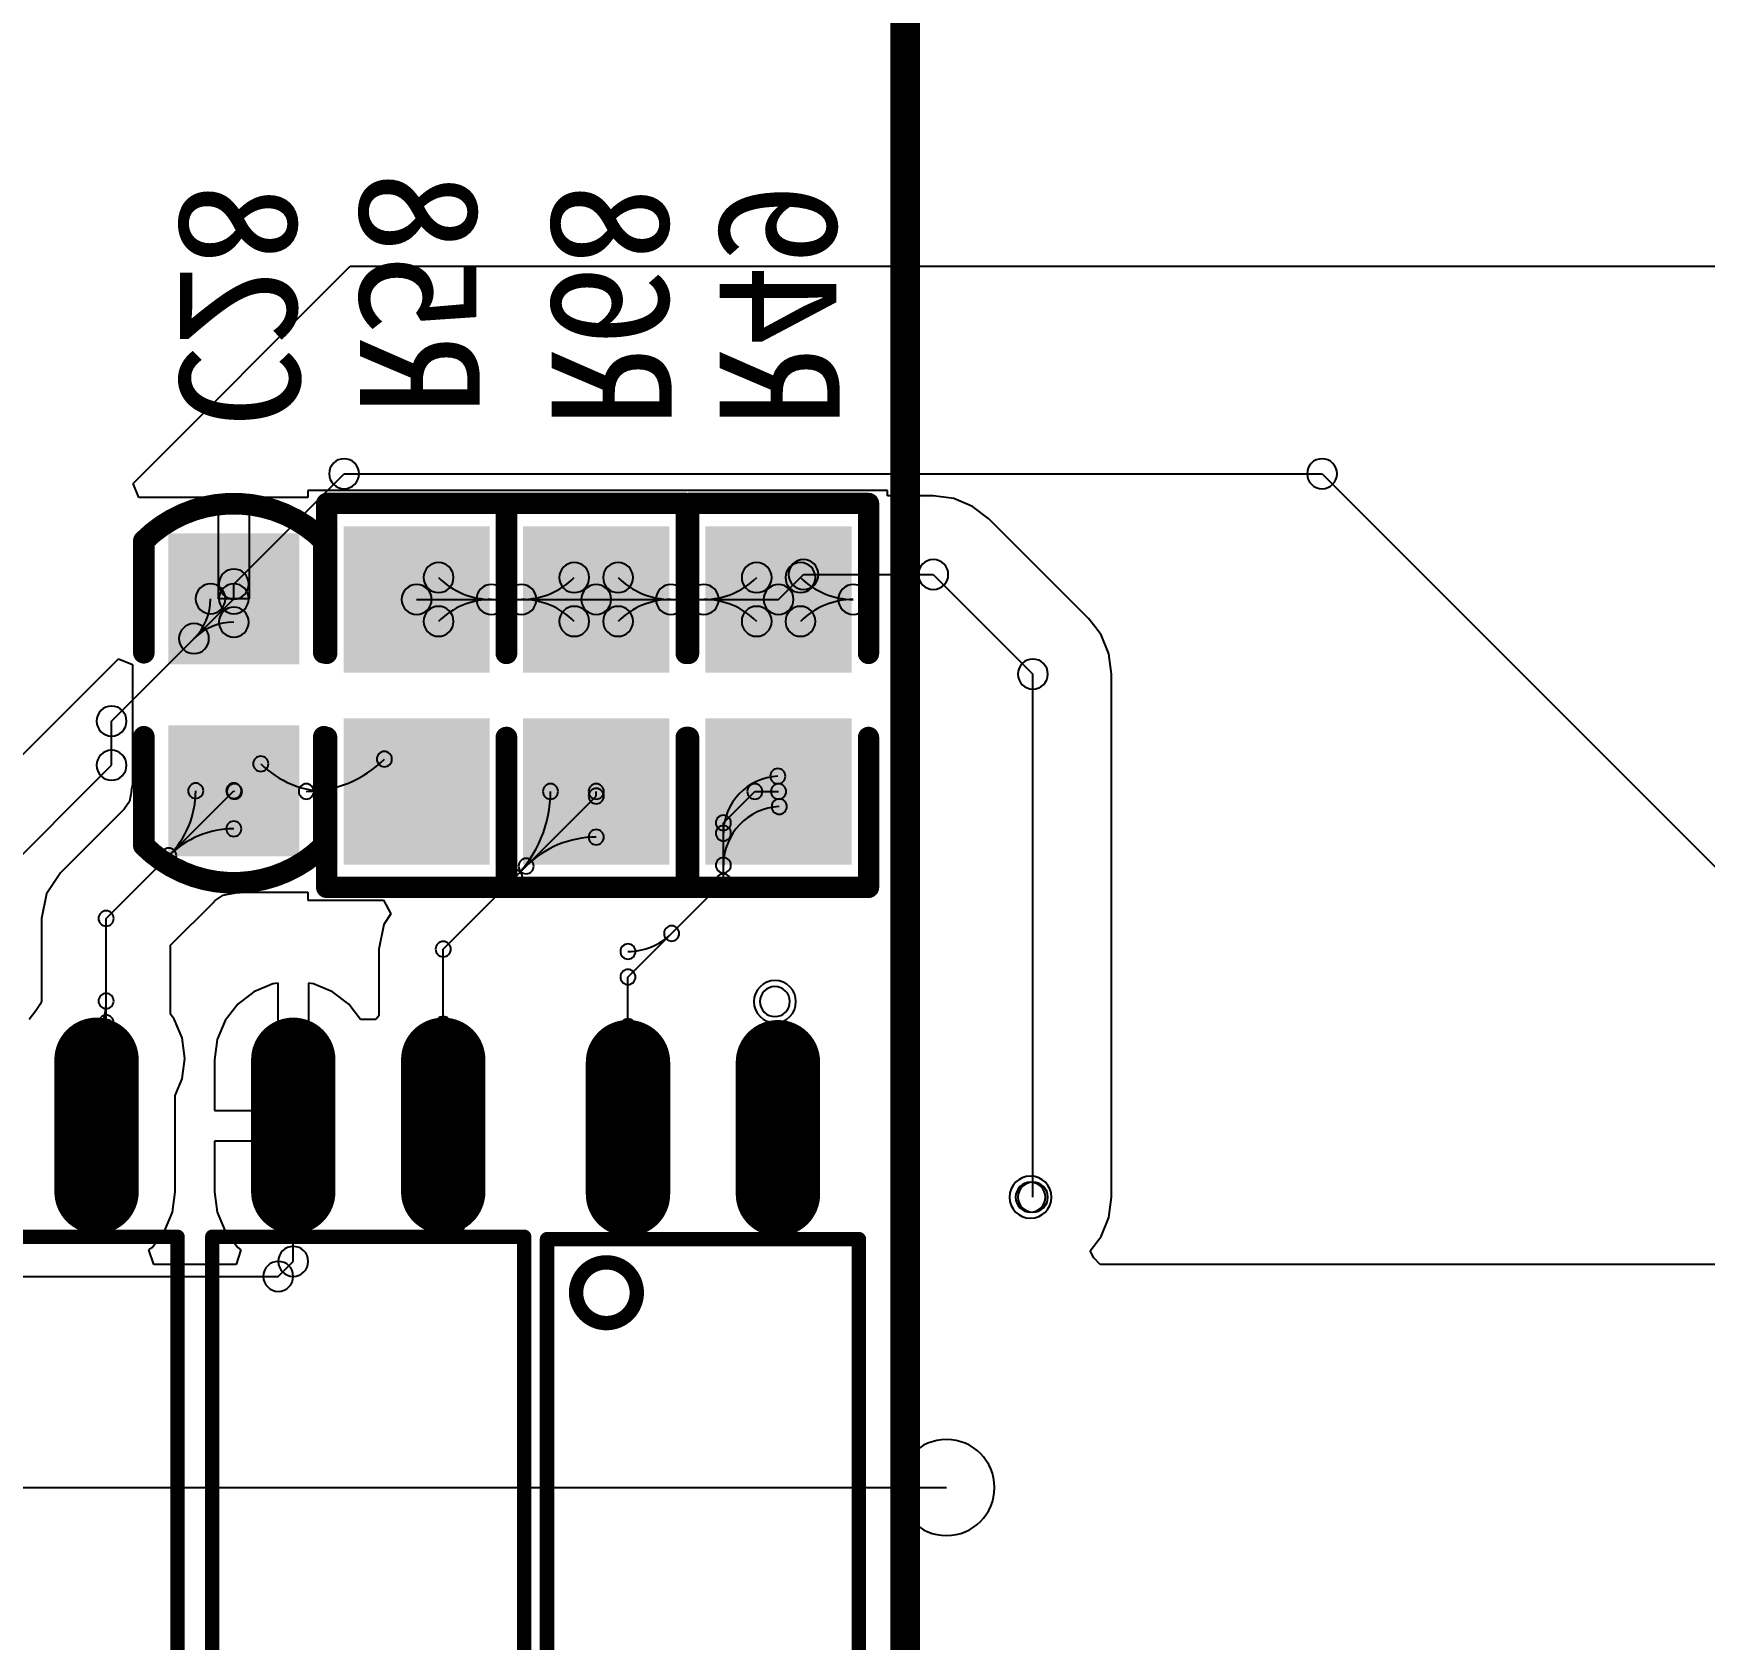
# Model space of a CAD drawing. Header units: inches. Extents: x 32166 to 34772, y 2386 to 4229.
# Drawn here: x 33564.4 to 33624.6, y 3137.7 to 3195.5 of the extents above; entities that cross this region are included whole.
import ezdxf

# ---------------------------------------------------------------- set-up
doc = ezdxf.new("R2010")
doc.units = ezdxf.units.IN
doc.header["$LTSCALE"] = 0.64311
doc.header["$MEASUREMENT"] = 0
for name, color, linetype in [('BOTTOMLAYER', 5, 'CONTINUOUS'), ('BOTTOMOVERLAY', 54, 'CONTINUOUS'), ('BOTTOMPASTE', 16, 'CONTINUOUS'), ('BOTTOMSOLDER', 6, 'CONTINUOUS'), ('KEEPOUTLAYER', 6, 'CONTINUOUS'), ('MULTILAYER', 9, 'CONTINUOUS')]:
    doc.layers.add(name, color=color, linetype=linetype)
doc.styles.get("Standard").update_dxf_attribs({"font": 'txt', "width": 0.8})

msp = doc.modelspace()

# ---------------------------------------------------------------- linework, layer by layer
at = {"layer": 'BOTTOMLAYER'}
for p, q in [((33567.992, 3179.341), (33575.814, 3187.162)), ((33575.814, 3187.162), (33649.599, 3187.162)), ((33568.202, 3178.834), (33567.992, 3179.341)), ((33571.621, 3175.717), (33575.593, 3179.689)), ((33575.593, 3179.689), (33610.806, 3179.689)), ((33610.806, 3179.689), (33634.069, 3156.426)), ((33571.072, 3178.834), (33568.202, 3178.834)), ((33571.072, 3175.185), (33571.072, 3178.834)), ((33574.282, 3178.834), (33572.169, 3178.834)), ((33572.169, 3178.834), (33572.169, 3175.185)), ((33595.158, 3179.085), (33574.282, 3179.085)), ((33574.282, 3179.085), (33574.282, 3178.834)), ((33595.158, 3178.892), (33595.158, 3179.085)), ((33596.809, 3178.892), (33595.158, 3178.892)), ((33597.542, 3178.796), (33596.809, 3178.892)), ((33597.883, 3178.654), (33597.542, 3178.796)), ((33598.225, 3178.513), (33597.883, 3178.654)), ((33598.811, 3178.063), (33598.225, 3178.513)), ((33602.397, 3174.477), (33598.811, 3178.063)), ((33571.621, 3175.186), (33571.621, 3175.717)), ((33591.236, 3175.162), (33592.134, 3176.06)), ((33592.134, 3176.06), (33596.809, 3176.06)), ((33596.809, 3176.06), (33600.394, 3172.474)), ((33567.217, 3170.782), (33571.621, 3175.186)), ((33572.169, 3175.185), (33571.072, 3175.185)), ((33578.204, 3175.162), (33584.67, 3175.162)), ((33584.67, 3175.162), (33591.236, 3175.162)), ((33602.622, 3174.184), (33602.397, 3174.477)), ((33602.847, 3173.891), (33602.622, 3174.184)), ((33603.13, 3173.207), (33602.847, 3173.891)), ((33603.227, 3172.474), (33603.13, 3173.207)), ((33564.841, 3170.401), (33567.466, 3173.026)), ((33567.466, 3173.026), (33567.973, 3172.816)), ((33567.973, 3172.816), (33567.973, 3171.538)), ((33600.394, 3153.641), (33600.394, 3172.474)), ((33603.227, 3153.641), (33603.227, 3172.474)), ((33567.973, 3171.538), (33567.973, 3168.498)), ((33567.217, 3169.191), (33567.217, 3170.782)), ((33556.59, 3162.15), (33564.841, 3170.401)), ((33561.277, 3163.251), (33567.217, 3169.191)), ((33567.973, 3168.498), (33567.928, 3168.274)), ((33567.022, 3163.676), (33571.621, 3168.274)), ((33567.861, 3167.892), (33567.67, 3167.606)), ((33567.935, 3168.265), (33567.861, 3167.892)), ((33567.928, 3168.274), (33567.928, 3168.274)), ((33567.928, 3168.274), (33567.935, 3168.265)), ((33571.621, 3168.274), (33571.645, 3168.25)), ((33579.161, 3162.573), (33584.67, 3168.081)), ((33584.67, 3168.081), (33584.67, 3168.25)), ((33589.249, 3167.118), (33590.381, 3168.25)), ((33590.381, 3168.25), (33591.236, 3168.25)), ((33567.638, 3167.574), (33565.381, 3165.317)), ((33567.657, 3167.593), (33567.635, 3167.577)), ((33567.635, 3167.577), (33567.638, 3167.574)), ((33567.638, 3167.574), (33567.638, 3167.574)), ((33567.67, 3167.606), (33567.657, 3167.593)), ((33589.249, 3165.001), (33589.249, 3167.118)), ((33565.381, 3165.317), (33564.878, 3164.564)), ((33585.814, 3161.567), (33589.249, 3165.001)), ((33564.878, 3164.564), (33564.701, 3163.676)), ((33569.344, 3162.714), (33570.921, 3164.291)), ((33570.921, 3164.291), (33570.921, 3164.291)), ((33570.921, 3164.291), (33570.923, 3164.289)), ((33570.923, 3164.289), (33570.94, 3164.311)), ((33570.94, 3164.311), (33570.952, 3164.323)), ((33570.952, 3164.323), (33571.238, 3164.514)), ((33571.238, 3164.514), (33571.612, 3164.588)), ((33571.612, 3164.588), (33571.621, 3164.581)), ((33571.621, 3164.581), (33571.845, 3164.626)), ((33571.621, 3164.581), (33571.621, 3164.581)), ((33571.845, 3164.626), (33574.282, 3164.626)), ((33574.282, 3164.626), (33574.282, 3164.328)), ((33574.282, 3164.328), (33577.014, 3164.328)), ((33577.014, 3164.328), (33577.272, 3163.844)), ((33564.701, 3163.676), (33564.701, 3160.702)), ((33567.022, 3159.761), (33567.022, 3163.676)), ((33577.272, 3163.844), (33577.017, 3163.461)), ((33577.017, 3163.461), (33576.84, 3162.573)), ((33569.344, 3160.225), (33569.344, 3162.714)), ((33576.84, 3162.573), (33576.84, 3160.173)), ((33579.161, 3156.21), (33579.161, 3162.573)), ((33573.028, 3161.321), (33572.345, 3161.039)), ((33573.213, 3161.346), (33573.028, 3161.321)), ((33573.213, 3156.758), (33573.213, 3161.346)), ((33574.495, 3161.321), (33574.31, 3161.346)), ((33574.31, 3161.346), (33574.31, 3156.209)), ((33575.178, 3161.039), (33574.495, 3161.321)), ((33585.814, 3159.579), (33585.814, 3161.567)), ((33564.66, 3160.603), (33564.488, 3160.346)), ((33564.701, 3160.702), (33564.66, 3160.603)), ((33564.66, 3160.603), (33564.66, 3160.603)), ((33564.66, 3160.603), (33564.66, 3160.603)), ((33564.66, 3160.603), (33564.66, 3160.603)), ((33564.66, 3160.603), (33564.66, 3160.603)), ((33564.66, 3160.603), (33564.66, 3160.603)), ((33571.759, 3160.588), (33571.309, 3160.002)), ((33572.345, 3161.039), (33571.759, 3160.588)), ((33575.764, 3160.588), (33575.178, 3161.039)), ((33576.187, 3160.037), (33575.764, 3160.588)), ((33564.488, 3160.346), (33564.251, 3160.037)), ((33569.475, 3160.054), (33569.344, 3160.225)), ((33569.531, 3159.919), (33569.475, 3160.054)), ((33569.543, 3159.902), (33569.531, 3159.919)), ((33569.547, 3159.881), (33569.543, 3159.902)), ((33571.309, 3160.002), (33571.026, 3159.319)), ((33576.736, 3160.037), (33576.187, 3160.037)), ((33576.84, 3160.173), (33576.736, 3160.037)), ((33569.758, 3159.371), (33569.547, 3159.881)), ((33569.854, 3158.637), (33569.758, 3159.371)), ((33571.026, 3159.319), (33570.929, 3158.586)), ((33591.192, 3159.557), (33591.214, 3159.579)), ((33569.758, 3157.904), (33569.854, 3158.637)), ((33570.929, 3158.586), (33570.929, 3156.758)), ((33569.509, 3157.303), (33569.758, 3157.904)), ((33569.509, 3153.834), (33569.509, 3157.303)), ((33570.929, 3156.758), (33573.213, 3156.758)), ((33573.761, 3151.328), (33573.761, 3156.21)), ((33574.31, 3156.209), (33573.763, 3156.209)), ((33573.763, 3156.209), (33573.763, 3155.661)), ((33579.161, 3153.376), (33579.161, 3156.21)), ((33573.763, 3155.661), (33570.929, 3155.661)), ((33570.929, 3155.661), (33570.929, 3153.834)), ((33569.412, 3153.101), (33569.509, 3153.834)), ((33570.929, 3153.834), (33571.026, 3153.101)), ((33579.161, 3153.376), (33579.192, 3153.345)), ((33600.393, 3153.639), (33600.394, 3153.641)), ((33603.13, 3152.908), (33603.227, 3153.641)), ((33569.129, 3152.418), (33569.412, 3153.101)), ((33571.026, 3153.101), (33571.309, 3152.418)), ((33602.847, 3152.225), (33603.13, 3152.908)), ((33568.679, 3151.831), (33569.129, 3152.418)), ((33571.309, 3152.418), (33571.759, 3151.831)), ((33602.454, 3151.712), (33602.847, 3152.225)), ((33568.56, 3151.74), (33568.679, 3151.831)), ((33568.736, 3151.22), (33568.56, 3151.74)), ((33571.878, 3151.74), (33571.702, 3151.22)), ((33571.759, 3151.831), (33571.878, 3151.74)), ((33602.583, 3151.451), (33602.454, 3151.712)), ((33571.702, 3151.22), (33568.736, 3151.22)), ((33573.222, 3150.788), (33573.761, 3151.328)), ((33602.812, 3151.22), (33602.583, 3151.451)), ((33713.766, 3151.22), (33602.812, 3151.22)), ((33563.113, 3150.788), (33573.222, 3150.788))]:
    msp.add_line(p, q, dxfattribs=at)
at = {"layer": 'BOTTOMLAYER', "const_width": 2.16}
for points in [[(33566.677, 3158.586), (33566.677, 3153.834)], [(33573.761, 3158.586), (33573.761, 3153.834)], [(33579.161, 3158.586), (33579.161, 3153.834)], [(33585.814, 3153.747), (33585.814, 3158.499)], [(33591.214, 3153.747), (33591.214, 3158.499)]]:
    msp.add_lwpolyline(points, dxfattribs=at)
at = {"layer": 'BOTTOMLAYER', "const_width": 1.08}
for points in [[(33566.677, 3158.046, 1), (33566.677, 3159.126, 1)], [(33573.761, 3158.046, 1), (33573.761, 3159.126, 1)], [(33579.161, 3158.046, 1), (33579.161, 3159.126, 1)], [(33585.814, 3159.039, 1), (33585.814, 3157.959, 1)], [(33591.214, 3159.039, 1), (33591.214, 3157.959, 1)], [(33566.677, 3153.294, 1), (33566.677, 3154.374, 1)], [(33573.761, 3153.294, 1), (33573.761, 3154.374, 1)], [(33579.161, 3153.294, 1), (33579.161, 3154.374, 1)], [(33585.814, 3154.287, 1), (33585.814, 3153.207, 1)], [(33591.214, 3154.287, 1), (33591.214, 3153.207, 1)]]:
    msp.add_lwpolyline(points, format="xyb", close=True, dxfattribs=at)
at = {"layer": 'BOTTOMLAYER'}
for centre, radius, start, end in [((33575.593, 3179.689), 0.54, 0, 180), ((33575.593, 3179.689), 0.54, 0, 180), ((33610.806, 3179.689), 0.54, 0, 180), ((33610.806, 3179.689), 0.54, 0, 180), ((33575.593, 3179.689), 0.54, 180, 0), ((33575.593, 3179.689), 0.54, 180, 0), ((33610.806, 3179.689), 0.54, 180, 0), ((33610.806, 3179.689), 0.54, 180, 0), ((33571.621, 3175.717), 0.54, 0, 180), ((33571.621, 3175.717), 0.54, 0, 180), ((33578.993, 3175.95), 0.54, 0, 180), ((33578.993, 3175.95), 0.54, 0, 180), ((33583.881, 3175.95), 0.54, 0, 180), ((33583.881, 3175.95), 0.54, 0, 180), ((33585.458, 3175.95), 0.54, 0, 180), ((33585.458, 3175.95), 0.54, 0, 180), ((33590.448, 3175.95), 0.54, 0, 180), ((33590.448, 3175.95), 0.54, 0, 180), ((33592.024, 3175.95), 0.54, 0, 180), ((33592.134, 3176.06), 0.54, 0, 180), ((33592.134, 3176.06), 0.54, 0, 180), ((33596.809, 3176.06), 0.54, 0, 180), ((33596.809, 3176.06), 0.54, 0, 180), ((33570.781, 3175.186), 0.54, 0, 180), ((33570.781, 3175.186), 0.54, 0, 180), ((33571.621, 3175.186), 0.54, 0, 180), ((33571.621, 3175.186), 0.54, 0, 180), ((33571.621, 3175.717), 0.54, 180, 0), ((33571.621, 3175.717), 0.54, 180, 0), ((33578.204, 3175.162), 0.54, 0, 180), ((33578.993, 3175.95), 0.54, 180, 0), ((33578.993, 3175.95), 0.54, 180, 0), ((33580.895, 3177.853), 2.691, 225.00018, 270.00018), ((33580.895, 3177.853), 2.691, 225.00018, 270.00018), ((33580.895, 3175.162), 0.54, 0, 180), ((33580.895, 3175.162), 0.54, 0, 180), ((33580.895, 3175.162), 0.54, 0, 180), ((33580.895, 3175.162), 0.54, 0, 180), ((33581.979, 3175.162), 0.54, 0, 180), ((33581.979, 3175.162), 0.54, 0, 180), ((33581.979, 3175.162), 0.54, 0, 180), ((33581.979, 3175.162), 0.54, 0, 180), ((33581.979, 3177.853), 2.691, 269.99982, 314.99982), ((33581.979, 3177.853), 2.691, 269.99982, 314.99982), ((33583.881, 3175.95), 0.54, 180, 0), ((33583.881, 3175.95), 0.54, 180, 0), ((33584.67, 3175.162), 0.54, 0, 180), ((33584.67, 3175.162), 0.54, 0, 180), ((33585.458, 3175.95), 0.54, 180, 0), ((33585.458, 3175.95), 0.54, 180, 0), ((33587.36, 3177.853), 2.691, 225.00018, 270.00018), ((33587.36, 3177.853), 2.691, 225.00018, 270.00018), ((33587.36, 3175.162), 0.54, 0, 180), ((33587.36, 3175.162), 0.54, 0, 180), ((33587.36, 3175.162), 0.54, 0, 180), ((33587.36, 3175.162), 0.54, 0, 180), ((33588.545, 3175.162), 0.54, 0, 180), ((33588.545, 3175.162), 0.54, 0, 180), ((33588.545, 3175.162), 0.54, 0, 180), ((33588.545, 3175.162), 0.54, 0, 180), ((33588.545, 3177.853), 2.691, 269.99982, 314.99982), ((33588.545, 3177.853), 2.691, 269.99982, 314.99982), ((33590.448, 3175.95), 0.54, 180, 0), ((33590.448, 3175.95), 0.54, 180, 0), ((33591.236, 3175.162), 0.54, 0, 180), ((33591.236, 3175.162), 0.54, 0, 180), ((33592.024, 3175.95), 0.54, 180, 0), ((33592.134, 3176.06), 0.54, 180, 0), ((33592.134, 3176.06), 0.54, 180, 0), ((33593.927, 3177.853), 2.691, 225.00018, 270.00018), ((33593.927, 3175.162), 0.54, 0, 180), ((33593.927, 3175.162), 0.54, 0, 180), ((33596.809, 3176.06), 0.54, 180, 0), ((33596.809, 3176.06), 0.54, 180, 0), ((33568.752, 3175.186), 2.029, 314.99978, 359.99978), ((33568.752, 3175.186), 2.029, 314.99978, 359.99978), ((33570.781, 3175.186), 0.54, 180, 0), ((33570.781, 3175.186), 0.54, 180, 0), ((33571.621, 3175.186), 0.54, 180, 0), ((33571.621, 3175.186), 0.54, 180, 0), ((33578.204, 3175.162), 0.54, 180, 0), ((33580.895, 3172.471), 2.691, 89.99982, 134.99982), ((33580.895, 3172.471), 2.691, 89.99982, 134.99982), ((33580.895, 3175.162), 0.54, 180, 0), ((33580.895, 3175.162), 0.54, 180, 0), ((33580.895, 3175.162), 0.54, 180, 0), ((33580.895, 3175.162), 0.54, 180, 0), ((33581.979, 3175.162), 0.54, 180, 0), ((33581.979, 3175.162), 0.54, 180, 0), ((33581.979, 3175.162), 0.54, 180, 0), ((33581.979, 3175.162), 0.54, 180, 0), ((33581.979, 3172.471), 2.691, 45.00018, 90.00018), ((33581.979, 3172.471), 2.691, 45.00018, 90.00018), ((33584.67, 3175.162), 0.54, 180, 0), ((33584.67, 3175.162), 0.54, 180, 0), ((33587.36, 3172.471), 2.691, 89.99982, 134.99982), ((33587.36, 3172.471), 2.691, 89.99982, 134.99982), ((33587.36, 3175.162), 0.54, 180, 0), ((33587.36, 3175.162), 0.54, 180, 0), ((33587.36, 3175.162), 0.54, 180, 0), ((33587.36, 3175.162), 0.54, 180, 0), ((33588.545, 3175.162), 0.54, 180, 0), ((33588.545, 3175.162), 0.54, 180, 0), ((33588.545, 3175.162), 0.54, 180, 0), ((33588.545, 3175.162), 0.54, 180, 0), ((33588.545, 3172.471), 2.691, 45.00018, 90.00018), ((33588.545, 3172.471), 2.691, 45.00018, 90.00018), ((33591.236, 3175.162), 0.54, 180, 0), ((33591.236, 3175.162), 0.54, 180, 0), ((33593.927, 3172.471), 2.691, 89.99982, 134.99982), ((33593.927, 3175.162), 0.54, 180, 0), ((33593.927, 3175.162), 0.54, 180, 0), ((33571.621, 3172.317), 2.029, 90.00022, 135.00022), ((33571.621, 3172.317), 2.029, 90.00022, 135.00022), ((33571.621, 3174.346), 0.54, 0, 180), ((33571.621, 3174.346), 0.54, 0, 180), ((33571.621, 3174.346), 0.54, 180, 0), ((33571.621, 3174.346), 0.54, 180, 0), ((33578.993, 3174.374), 0.54, 0, 180), ((33578.993, 3174.374), 0.54, 0, 180), ((33578.993, 3174.374), 0.54, 180, 0), ((33578.993, 3174.374), 0.54, 180, 0), ((33583.881, 3174.374), 0.54, 0, 180), ((33583.881, 3174.374), 0.54, 0, 180), ((33583.881, 3174.374), 0.54, 180, 0), ((33583.881, 3174.374), 0.54, 180, 0), ((33585.458, 3174.374), 0.54, 0, 180), ((33585.458, 3174.374), 0.54, 0, 180), ((33585.458, 3174.374), 0.54, 180, 0), ((33585.458, 3174.374), 0.54, 180, 0), ((33590.448, 3174.374), 0.54, 0, 180), ((33590.448, 3174.374), 0.54, 0, 180), ((33590.448, 3174.374), 0.54, 180, 0), ((33590.448, 3174.374), 0.54, 180, 0), ((33592.024, 3174.374), 0.54, 0, 180), ((33592.024, 3174.374), 0.54, 180, 0), ((33570.186, 3173.752), 0.54, 0, 180), ((33570.186, 3173.752), 0.54, 0, 180), ((33570.186, 3173.752), 0.54, 0, 180), ((33570.186, 3173.752), 0.54, 0, 180), ((33570.186, 3173.752), 0.54, 180, 0), ((33570.186, 3173.752), 0.54, 180, 0), ((33570.186, 3173.752), 0.54, 180, 0), ((33570.186, 3173.752), 0.54, 180, 0), ((33600.394, 3172.474), 0.54, 0, 180), ((33600.394, 3172.474), 0.54, 0, 180), ((33600.394, 3172.474), 0.54, 180, 0), ((33600.394, 3172.474), 0.54, 180, 0), ((33567.217, 3170.782), 0.54, 0, 180), ((33567.217, 3170.782), 0.54, 0, 180), ((33567.217, 3170.782), 0.54, 180, 0), ((33567.217, 3170.782), 0.54, 180, 0), ((33567.217, 3169.191), 0.54, 0, 180), ((33567.217, 3169.191), 0.54, 0, 180), ((33572.591, 3169.244), 0.274, 0, 180), ((33577.041, 3169.414), 0.274, 0, 180), ((33567.217, 3169.191), 0.54, 180, 0), ((33567.217, 3169.191), 0.54, 180, 0), ((33572.591, 3169.244), 0.274, 180, 0), ((33574.99, 3171.643), 3.393, 225.00013, 270.00013), ((33574.231, 3172.224), 3.974, 270, 315), ((33577.041, 3169.414), 0.274, 180, 0), ((33591.21, 3168.798), 0.274, 0, 180), ((33591.21, 3168.798), 0.274, 0, 180), ((33570.249, 3168.274), 0.274, 0, 180), ((33571.621, 3168.274), 0.274, 0, 180), ((33571.621, 3168.274), 0.274, 0, 180), ((33571.645, 3168.25), 0.274, 0, 180), ((33574.231, 3168.25), 0.274, 0, 180), ((33574.99, 3168.25), 0.274, 0, 180), ((33583.024, 3168.25), 0.274, 0, 180), ((33584.67, 3168.25), 0.274, 0, 180), ((33584.67, 3168.081), 0.274, 0, 180), ((33584.67, 3168.081), 0.274, 0, 180), ((33591.307, 3166.742), 2.058, 92.7019, 179.9999), ((33591.307, 3166.742), 2.058, 92.7019, 179.9999), ((33590.381, 3168.25), 0.274, 0, 180), ((33590.381, 3168.25), 0.274, 0, 180), ((33591.21, 3168.798), 0.274, 180, 0), ((33591.21, 3168.798), 0.274, 180, 0), ((33591.236, 3168.25), 0.274, 0, 180), ((33566.938, 3168.274), 3.311, 315.00014, 0.00014), ((33570.249, 3168.274), 0.274, 180, 0), ((33571.621, 3168.274), 0.274, 180, 0), ((33571.621, 3168.274), 0.274, 180, 0), ((33571.645, 3168.25), 0.274, 180, 0), ((33574.231, 3168.25), 0.274, 180, 0), ((33574.99, 3168.25), 0.274, 180, 0), ((33578.642, 3168.25), 4.382, 314.99988, 359.99988), ((33583.024, 3168.25), 0.274, 180, 0), ((33584.67, 3168.25), 0.274, 180, 0), ((33584.67, 3168.081), 0.274, 180, 0), ((33584.67, 3168.081), 0.274, 180, 0), ((33590.381, 3168.25), 0.274, 180, 0), ((33590.381, 3168.25), 0.274, 180, 0), ((33591.236, 3168.25), 0.274, 180, 0), ((33591.262, 3167.702), 0.274, 0, 180), ((33591.262, 3167.702), 0.274, 0, 180), ((33571.621, 3166.902), 0.274, 0, 180), ((33589.249, 3167.118), 0.274, 0, 180), ((33589.249, 3167.118), 0.274, 0, 180), ((33589.249, 3167.118), 0.274, 180, 0), ((33589.249, 3167.118), 0.274, 180, 0), ((33591.361, 3165.592), 2.113, 92.70195, 179.99995), ((33591.361, 3165.592), 2.113, 92.70195, 179.99995), ((33591.262, 3167.702), 0.274, 180, 0), ((33591.262, 3167.702), 0.274, 180, 0), ((33571.621, 3163.591), 3.311, 89.99986, 134.99986), ((33571.621, 3166.902), 0.274, 180, 0), ((33584.67, 3163.039), 3.565, 90.00015, 135.00015), ((33584.67, 3166.604), 0.274, 0, 180), ((33584.67, 3166.604), 0.274, 180, 0), ((33589.249, 3166.742), 0.274, 0, 180), ((33589.249, 3166.742), 0.274, 0, 180), ((33589.249, 3166.742), 0.274, 180, 0), ((33589.249, 3166.742), 0.274, 180, 0), ((33569.279, 3165.933), 0.274, 0, 180), ((33569.279, 3165.933), 0.274, 0, 180), ((33569.279, 3165.933), 0.274, 180, 0), ((33569.279, 3165.933), 0.274, 180, 0), ((33581.74, 3165.152), 0.274, 0, 180), ((33582.148, 3165.56), 0.274, 0, 180), ((33582.148, 3165.56), 0.274, 180, 0), ((33589.249, 3165.592), 0.274, 0, 180), ((33589.249, 3165.592), 0.274, 0, 180), ((33589.249, 3165.592), 0.274, 180, 0), ((33589.249, 3165.592), 0.274, 180, 0), ((33581.74, 3165.152), 0.274, 180, 0), ((33589.249, 3165.001), 0.274, 0, 180), ((33589.249, 3165.001), 0.274, 0, 180), ((33589.249, 3165.001), 0.274, 180, 0), ((33589.249, 3165.001), 0.274, 180, 0), ((33567.022, 3163.676), 0.274, 0, 180), ((33567.022, 3163.676), 0.274, 0, 180), ((33567.022, 3163.676), 0.274, 180, 0), ((33567.022, 3163.676), 0.274, 180, 0), ((33585.814, 3164.708), 2.221, 270.00003, 315.00003), ((33587.385, 3163.137), 0.274, 0, 180), ((33587.385, 3163.137), 0.274, 180, 0), ((33579.161, 3162.573), 0.274, 0, 180), ((33579.161, 3162.573), 0.274, 0, 180), ((33579.161, 3162.573), 0.274, 180, 0), ((33579.161, 3162.573), 0.274, 180, 0), ((33585.814, 3162.487), 0.274, 0, 180), ((33585.814, 3162.487), 0.274, 180, 0), ((33585.814, 3161.567), 0.274, 0, 180), ((33585.814, 3161.567), 0.274, 0, 180), ((33585.814, 3161.567), 0.274, 180, 0), ((33585.814, 3161.567), 0.274, 180, 0), ((33591.105, 3160.681), 0.54, 0, 180), ((33564.56, 3160.703), 2.463, 314.99983, 359.99983), ((33567.022, 3160.703), 0.274, 0, 180), ((33567.022, 3160.703), 0.274, 180, 0), ((33591.105, 3160.681), 0.54, 180, 0), ((33565.739, 3159.92), 1.283, 314.99963, 359.99963), ((33567.022, 3159.92), 0.274, 0, 180), ((33567.022, 3159.92), 0.274, 0, 180), ((33567.022, 3159.761), 0.274, 0, 180), ((33567.022, 3159.92), 0.274, 180, 0), ((33567.022, 3159.92), 0.274, 180, 0), ((33568.305, 3159.92), 1.283, 180.00037, 225.00037), ((33579.161, 3159.869), 0.274, 0, 180), ((33579.161, 3159.869), 0.274, 0, 180), ((33585.814, 3159.782), 0.274, 0, 180), ((33585.814, 3159.782), 0.274, 0, 180), ((33566.647, 3159.013), 0.274, 0, 180), ((33567.022, 3159.761), 0.274, 180, 0), ((33567.398, 3159.013), 0.274, 0, 180), ((33577.879, 3159.869), 1.283, 314.99963, 359.99963), ((33579.161, 3159.869), 0.274, 180, 0), ((33579.161, 3159.869), 0.274, 180, 0), ((33580.444, 3159.869), 1.283, 180.00037, 225.00037), ((33584.532, 3159.782), 1.283, 314.99963, 359.99963), ((33585.814, 3159.579), 0.274, 0, 180), ((33585.814, 3159.782), 0.274, 180, 0), ((33585.814, 3159.782), 0.274, 180, 0), ((33585.814, 3159.579), 0.274, 180, 0), ((33587.097, 3159.782), 1.283, 180.00037, 225.00037), ((33591.192, 3159.557), 0.274, 0, 180), ((33591.192, 3159.557), 0.274, 180, 0), ((33591.214, 3159.579), 0.274, 0, 180), ((33591.214, 3159.579), 0.274, 180, 0), ((33566.301, 3158.961), 0.274, 0, 180), ((33566.301, 3158.961), 0.274, 180, 0), ((33566.647, 3159.013), 0.274, 180, 0), ((33567.022, 3158.637), 0.54, 0, 180), ((33567.398, 3159.013), 0.274, 180, 0), ((33578.786, 3158.961), 0.274, 0, 180), ((33578.786, 3158.961), 0.274, 180, 0), ((33579.537, 3158.961), 0.274, 0, 180), ((33579.537, 3158.961), 0.274, 180, 0), ((33585.439, 3158.875), 0.274, 0, 180), ((33585.439, 3158.875), 0.274, 180, 0), ((33586.19, 3158.875), 0.274, 0, 180), ((33586.19, 3158.875), 0.274, 180, 0), ((33567.022, 3158.637), 0.54, 180, 0), ((33573.761, 3156.21), 0.54, 0, 180), ((33579.161, 3156.21), 0.274, 0, 180), ((33579.161, 3156.21), 0.274, 0, 180), ((33573.761, 3156.21), 0.54, 180, 0), ((33579.161, 3156.21), 0.274, 180, 0), ((33579.161, 3156.21), 0.274, 180, 0), ((33577.982, 3153.994), 1.18, 314.9996, 359.9996), ((33579.161, 3154.14), 0.274, 0, 180), ((33579.161, 3153.994), 0.274, 0, 180), ((33579.161, 3154.14), 0.274, 180, 0), ((33579.161, 3153.994), 0.274, 180, 0), ((33580.548, 3154.14), 1.386, 180.00034, 225.00034), ((33600.308, 3153.639), 0.54, 0, 180), ((33600.393, 3153.639), 0.54, 0, 180), ((33600.394, 3153.641), 0.54, 0, 180), ((33600.394, 3153.641), 0.54, 0, 180), ((33578.816, 3153.16), 0.274, 0, 180), ((33579.192, 3152.784), 0.54, 0, 180), ((33579.161, 3153.376), 0.274, 0, 180), ((33579.161, 3153.376), 0.274, 0, 180), ((33579.161, 3153.376), 0.274, 180, 0), ((33579.161, 3153.376), 0.274, 180, 0), ((33579.192, 3153.345), 0.274, 0, 180), ((33579.192, 3153.345), 0.274, 180, 0), ((33579.567, 3153.16), 0.274, 0, 180), ((33600.308, 3153.639), 0.54, 180, 0), ((33600.393, 3153.639), 0.54, 180, 0), ((33600.394, 3153.641), 0.54, 180, 0), ((33600.394, 3153.641), 0.54, 180, 0), ((33578.816, 3153.16), 0.274, 180, 0), ((33579.192, 3152.784), 0.54, 180, 0), ((33579.567, 3153.16), 0.274, 180, 0), ((33573.761, 3151.328), 0.54, 0, 180), ((33573.761, 3151.328), 0.54, 0, 180), ((33573.222, 3150.788), 0.54, 0, 180), ((33573.222, 3150.788), 0.54, 0, 180), ((33573.761, 3151.328), 0.54, 180, 0), ((33573.761, 3151.328), 0.54, 180, 0), ((33573.222, 3150.788), 0.54, 180, 0), ((33573.222, 3150.788), 0.54, 180, 0)]:
    msp.add_arc(centre, radius, start, end, dxfattribs=at)
for points in [[(33576.01, 3177.357), (33576.01, 3172.968), (33580.399, 3177.357), (33580.399, 3172.968)], [(33582.475, 3177.357), (33582.475, 3172.968), (33586.864, 3177.357), (33586.864, 3172.968)], [(33589.041, 3177.357), (33589.041, 3172.968), (33593.43, 3177.357), (33593.43, 3172.968)], [(33573.541, 3173.266), (33573.541, 3177.106), (33569.701, 3173.266), (33569.701, 3177.106)], [(33573.541, 3166.354), (33573.541, 3170.194), (33569.701, 3166.354), (33569.701, 3170.194)], [(33576.01, 3170.445), (33576.01, 3166.056), (33580.399, 3170.445), (33580.399, 3166.056)], [(33582.475, 3170.445), (33582.475, 3166.056), (33586.864, 3170.445), (33586.864, 3166.056)], [(33589.041, 3170.445), (33589.041, 3166.056), (33593.43, 3170.445), (33593.43, 3166.056)]]:
    msp.add_solid(points, dxfattribs=at)
at = {"layer": 'BOTTOMOVERLAY'}
for points, const_width in [([(33595.795, 3119.704), (33595.795, 3244.984)], 1.08), ([(33574.964, 3173.218), (33574.964, 3178.618)], 0.768), ([(33574.964, 3178.618), (33581.444, 3178.618)], 0.768), ([(33581.43, 3173.218), (33581.43, 3178.618)], 0.768), ([(33581.43, 3178.618), (33587.91, 3178.618)], 0.768), ([(33581.444, 3173.218), (33581.444, 3178.618)], 0.768), ([(33587.91, 3173.218), (33587.91, 3178.618)], 0.768), ([(33587.996, 3173.218), (33587.996, 3178.618)], 0.768), ([(33587.996, 3178.618), (33594.476, 3178.618)], 0.768), ([(33594.476, 3173.218), (33594.476, 3178.618)], 0.768), ([(33568.381, 3173.242), (33568.381, 3177.271)], 0.778), ([(33574.861, 3173.242), (33574.861, 3177.271)], 0.778), ([(33568.381, 3166.299), (33568.381, 3170.218)], 0.778), ([(33574.861, 3166.299), (33574.861, 3170.218)], 0.778), ([(33574.964, 3164.794), (33574.964, 3170.194)], 0.768), ([(33581.43, 3164.794), (33581.43, 3170.194)], 0.768), ([(33581.444, 3164.794), (33581.444, 3170.194)], 0.768), ([(33587.91, 3164.794), (33587.91, 3170.194)], 0.768), ([(33587.996, 3164.794), (33587.996, 3170.194)], 0.768), ([(33594.476, 3164.794), (33594.476, 3170.194)], 0.768), ([(33574.964, 3164.794), (33581.444, 3164.794)], 0.768), ([(33581.43, 3164.794), (33587.91, 3164.794)], 0.768), ([(33587.996, 3164.794), (33594.476, 3164.794)], 0.768), ([(33558.361, 3152.214), (33569.593, 3152.214)], 0.518), ([(33569.593, 3133.206), (33569.593, 3152.214)], 0.518), ([(33570.845, 3133.206), (33570.845, 3152.214)], 0.518), ([(33570.845, 3152.214), (33582.077, 3152.214)], 0.518), ([(33582.077, 3133.206), (33582.077, 3152.214)], 0.518), ([(33582.898, 3152.127), (33594.13, 3152.127)], 0.518), ([(33582.898, 3133.119), (33582.898, 3152.127)], 0.518), ([(33594.13, 3133.119), (33594.13, 3152.127)], 0.518)]:
    msp.add_lwpolyline(points, dxfattribs=dict(at, const_width=const_width))
at = {"layer": 'BOTTOMOVERLAY', "const_width": 0.778}
for points in [[(33568.381, 3177.271, -0.414214), (33574.861, 3177.271)], [(33574.861, 3166.299, -0.414214), (33568.381, 3166.299)]]:
    msp.add_lwpolyline(points, format="xyb", dxfattribs=at)
at = {"layer": 'BOTTOMOVERLAY'}
for points, const_width in [([(33574.772, 3178.618, 1), (33575.156, 3178.618, 1)], 0.384), ([(33574.772, 3178.618, 1), (33575.156, 3178.618, 1)], 0.384), ([(33581.237, 3178.618, 1), (33581.622, 3178.618, 1)], 0.384), ([(33581.237, 3178.618, 1), (33581.622, 3178.618, 1)], 0.384), ([(33581.252, 3178.618, 1), (33581.636, 3178.618, 1)], 0.384), ([(33581.252, 3178.618, 1), (33581.636, 3178.618, 1)], 0.384), ([(33587.717, 3178.618, 1), (33588.102, 3178.618, 1)], 0.384), ([(33587.717, 3178.618, 1), (33588.102, 3178.618, 1)], 0.384), ([(33587.804, 3178.618, 1), (33588.188, 3178.618, 1)], 0.384), ([(33587.804, 3178.618, 1), (33588.188, 3178.618, 1)], 0.384), ([(33594.284, 3178.618, 1), (33594.668, 3178.618, 1)], 0.384), ([(33594.284, 3178.618, 1), (33594.668, 3178.618, 1)], 0.384), ([(33568.575, 3177.271, 1), (33568.186, 3177.271, 1)], 0.389), ([(33568.575, 3177.271, 1), (33568.186, 3177.271, 1)], 0.389), ([(33575.055, 3177.271, 1), (33574.666, 3177.271, 1)], 0.389), ([(33575.055, 3177.271, 1), (33574.666, 3177.271, 1)], 0.389), ([(33568.575, 3173.242, 1), (33568.186, 3173.242, 1)], 0.389), ([(33575.055, 3173.242, 1), (33574.666, 3173.242, 1)], 0.389), ([(33574.772, 3173.218, 1), (33575.156, 3173.218, 1)], 0.384), ([(33581.237, 3173.218, 1), (33581.622, 3173.218, 1)], 0.384), ([(33581.252, 3173.218, 1), (33581.636, 3173.218, 1)], 0.384), ([(33587.717, 3173.218, 1), (33588.102, 3173.218, 1)], 0.384), ([(33587.804, 3173.218, 1), (33588.188, 3173.218, 1)], 0.384), ([(33594.284, 3173.218, 1), (33594.668, 3173.218, 1)], 0.384), ([(33568.575, 3170.218, 1), (33568.186, 3170.218, 1)], 0.389), ([(33575.055, 3170.218, 1), (33574.666, 3170.218, 1)], 0.389), ([(33574.772, 3170.194, 1), (33575.156, 3170.194, 1)], 0.384), ([(33581.237, 3170.194, 1), (33581.622, 3170.194, 1)], 0.384), ([(33581.252, 3170.194, 1), (33581.636, 3170.194, 1)], 0.384), ([(33587.717, 3170.194, 1), (33588.102, 3170.194, 1)], 0.384), ([(33587.804, 3170.194, 1), (33588.188, 3170.194, 1)], 0.384), ([(33594.284, 3170.194, 1), (33594.668, 3170.194, 1)], 0.384), ([(33568.575, 3166.299, 1), (33568.186, 3166.299, 1)], 0.389), ([(33568.575, 3166.299, 1), (33568.186, 3166.299, 1)], 0.389), ([(33575.055, 3166.299, 1), (33574.666, 3166.299, 1)], 0.389), ([(33575.055, 3166.299, 1), (33574.666, 3166.299, 1)], 0.389), ([(33574.772, 3164.794, 1), (33575.156, 3164.794, 1)], 0.384), ([(33574.772, 3164.794, 1), (33575.156, 3164.794, 1)], 0.384), ([(33581.237, 3164.794, 1), (33581.622, 3164.794, 1)], 0.384), ([(33581.237, 3164.794, 1), (33581.622, 3164.794, 1)], 0.384), ([(33581.252, 3164.794, 1), (33581.636, 3164.794, 1)], 0.384), ([(33581.252, 3164.794, 1), (33581.636, 3164.794, 1)], 0.384), ([(33587.717, 3164.794, 1), (33588.102, 3164.794, 1)], 0.384), ([(33587.717, 3164.794, 1), (33588.102, 3164.794, 1)], 0.384), ([(33587.804, 3164.794, 1), (33588.188, 3164.794, 1)], 0.384), ([(33587.804, 3164.794, 1), (33588.188, 3164.794, 1)], 0.384), ([(33594.284, 3164.794, 1), (33594.668, 3164.794, 1)], 0.384), ([(33594.284, 3164.794, 1), (33594.668, 3164.794, 1)], 0.384), ([(33569.593, 3152.084, 1), (33569.593, 3152.343, 1)], 0.259), ([(33569.593, 3152.084, 1), (33569.593, 3152.343, 1)], 0.259), ([(33570.845, 3152.084, 1), (33570.845, 3152.343, 1)], 0.259), ([(33570.845, 3152.084, 1), (33570.845, 3152.343, 1)], 0.259), ([(33582.077, 3152.084, 1), (33582.077, 3152.343, 1)], 0.259), ([(33582.077, 3152.084, 1), (33582.077, 3152.343, 1)], 0.259), ([(33582.898, 3152.257, 1), (33582.898, 3151.998, 1)], 0.259), ([(33582.898, 3152.257, 1), (33582.898, 3151.998, 1)], 0.259), ([(33594.13, 3152.257, 1), (33594.13, 3151.998, 1)], 0.259), ([(33594.13, 3152.257, 1), (33594.13, 3151.998, 1)], 0.259), ([(33585.038, 3149.105, 1), (33585.038, 3151.292, 1)], 0.518), ([(33585.038, 3151.422, 1), (33585.038, 3151.163, 1)], 0.259), ([(33585.038, 3149.234, 1), (33585.038, 3148.975, 1)], 0.259)]:
    msp.add_lwpolyline(points, format="xyb", close=True, dxfattribs=dict(at, const_width=const_width))
at = {"layer": 'BOTTOMPASTE', "const_width": 2.16}
for points in [[(33566.677, 3158.586), (33566.677, 3153.834)], [(33573.761, 3158.586), (33573.761, 3153.834)], [(33579.161, 3158.586), (33579.161, 3153.834)], [(33585.814, 3153.747), (33585.814, 3158.499)], [(33591.214, 3153.747), (33591.214, 3158.499)]]:
    msp.add_lwpolyline(points, dxfattribs=at)
at = {"layer": 'BOTTOMPASTE', "const_width": 1.08}
for points in [[(33566.677, 3158.046, 1), (33566.677, 3159.126, 1)], [(33573.761, 3158.046, 1), (33573.761, 3159.126, 1)], [(33579.161, 3158.046, 1), (33579.161, 3159.126, 1)], [(33585.814, 3159.039, 1), (33585.814, 3157.959, 1)], [(33591.214, 3159.039, 1), (33591.214, 3157.959, 1)], [(33566.677, 3153.294, 1), (33566.677, 3154.374, 1)], [(33573.761, 3153.294, 1), (33573.761, 3154.374, 1)], [(33579.161, 3153.294, 1), (33579.161, 3154.374, 1)], [(33585.814, 3154.287, 1), (33585.814, 3153.207, 1)], [(33591.214, 3154.287, 1), (33591.214, 3153.207, 1)]]:
    msp.add_lwpolyline(points, format="xyb", close=True, dxfattribs=at)
at = {"layer": 'BOTTOMPASTE'}
for points in [[(33576.01, 3177.357), (33576.01, 3172.968), (33580.399, 3177.357), (33580.399, 3172.968)], [(33582.475, 3177.357), (33582.475, 3172.968), (33586.864, 3177.357), (33586.864, 3172.968)], [(33589.041, 3177.357), (33589.041, 3172.968), (33593.43, 3177.357), (33593.43, 3172.968)], [(33573.541, 3173.266), (33573.541, 3177.106), (33569.701, 3173.266), (33569.701, 3177.106)], [(33573.541, 3166.354), (33573.541, 3170.194), (33569.701, 3166.354), (33569.701, 3170.194)], [(33576.01, 3170.445), (33576.01, 3166.056), (33580.399, 3170.445), (33580.399, 3166.056)], [(33582.475, 3170.445), (33582.475, 3166.056), (33586.864, 3170.445), (33586.864, 3166.056)], [(33589.041, 3170.445), (33589.041, 3166.056), (33593.43, 3170.445), (33593.43, 3166.056)]]:
    msp.add_solid(points, dxfattribs=at)
at = {"layer": 'BOTTOMSOLDER', "const_width": 3.038}
for points in [[(33566.677, 3158.586), (33566.677, 3153.834)], [(33573.761, 3158.586), (33573.761, 3153.834)], [(33579.161, 3158.586), (33579.161, 3153.834)], [(33585.814, 3153.747), (33585.814, 3158.499)], [(33591.214, 3153.747), (33591.214, 3158.499)]]:
    msp.add_lwpolyline(points, dxfattribs=at)
at = {"layer": 'BOTTOMSOLDER', "const_width": 1.519}
for points in [[(33566.677, 3157.826, 1), (33566.677, 3159.345, 1)], [(33573.761, 3157.826, 1), (33573.761, 3159.345, 1)], [(33579.161, 3157.826, 1), (33579.161, 3159.345, 1)], [(33585.814, 3159.259, 1), (33585.814, 3157.74, 1)], [(33591.214, 3159.259, 1), (33591.214, 3157.74, 1)], [(33566.677, 3153.074, 1), (33566.677, 3154.593, 1)], [(33573.761, 3153.074, 1), (33573.761, 3154.593, 1)], [(33579.161, 3153.074, 1), (33579.161, 3154.593, 1)], [(33585.814, 3154.507, 1), (33585.814, 3152.988, 1)], [(33591.214, 3154.507, 1), (33591.214, 3152.988, 1)]]:
    msp.add_lwpolyline(points, format="xyb", close=True, dxfattribs=at)
at = {"layer": 'BOTTOMSOLDER'}
for centre, start, end in [((33591.105, 3160.681), 0, 180), ((33591.105, 3160.681), 180, 0), ((33567.022, 3158.637), 0, 180), ((33567.022, 3158.637), 180, 0), ((33600.308, 3153.639), 0, 180), ((33579.192, 3152.784), 0, 180), ((33600.308, 3153.639), 180, 0), ((33579.192, 3152.784), 180, 0)]:
    msp.add_arc(centre, 0.759, start, end, dxfattribs=at)
for points in [[(33573.98, 3172.827), (33573.98, 3177.545), (33569.262, 3172.827), (33569.262, 3177.545)], [(33575.571, 3177.796), (33575.571, 3172.529), (33580.838, 3177.796), (33580.838, 3172.529)], [(33582.036, 3177.796), (33582.036, 3172.529), (33587.303, 3177.796), (33587.303, 3172.529)], [(33588.602, 3177.796), (33588.602, 3172.529), (33593.869, 3177.796), (33593.869, 3172.529)], [(33575.571, 3170.884), (33575.571, 3165.617), (33580.838, 3170.884), (33580.838, 3165.617)], [(33582.036, 3170.884), (33582.036, 3165.617), (33587.303, 3170.884), (33587.303, 3165.617)], [(33588.602, 3170.884), (33588.602, 3165.617), (33593.869, 3170.884), (33593.869, 3165.617)], [(33573.98, 3165.915), (33573.98, 3170.633), (33569.262, 3165.915), (33569.262, 3170.633)]]:
    msp.add_solid(points, dxfattribs=at)
at = {"layer": 'KEEPOUTLAYER'}
msp.add_line((33554.948, 3143.185), (33597.284, 3143.185), dxfattribs=at)
for start, end in [(0, 180), (180, 0)]:
    msp.add_arc((33597.284, 3143.185), 1.728, start, end, dxfattribs=at)
at = {"layer": 'MULTILAYER'}
for centre, start, end in [((33591.105, 3160.681), 0, 180), ((33591.105, 3160.681), 180, 0), ((33567.022, 3158.637), 0, 180), ((33567.022, 3158.637), 180, 0), ((33600.308, 3153.639), 0, 180), ((33579.192, 3152.784), 0, 180), ((33600.308, 3153.639), 180, 0), ((33579.192, 3152.784), 180, 0)]:
    msp.add_arc(centre, 0.54, start, end, dxfattribs=at)

# ---------------------------------------------------------------- texts
at = {"layer": 'BOTTOMOVERLAY', "text_generation_flag": 2}
for s, p in [('R58', (33576.159, 3181.762)), ('C28', (33569.679, 3181.33)), ('R68', (33583.071, 3181.33)), ('R49', (33589.119, 3181.33))]:
    msp.add_text(s, height=4.32, rotation=270, dxfattribs=at).set_placement(p)

doc.saveas('drawing.dxf')
